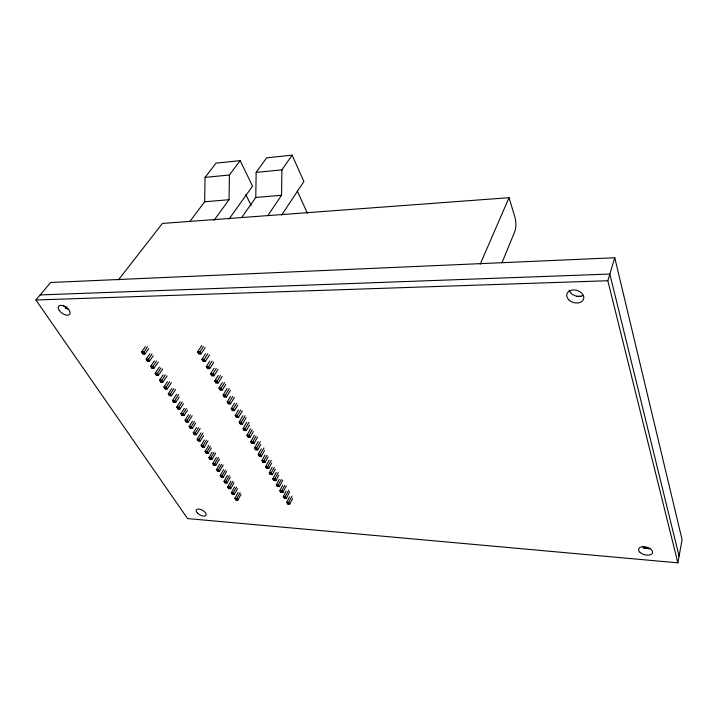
<?xml version="1.0" encoding="UTF-8"?>
<svg xmlns="http://www.w3.org/2000/svg" width="718" height="718" viewBox="0 0 718 718"><rect width="100%" height="100%" fill="white"/><g stroke="black" fill="none" stroke-linecap="round" stroke-linejoin="round"><path stroke-width="1.08" d="M241.733 217.491L255.787 197.459L256.146 172.392L266.638 157.834L292.127 155.16L303.885 181.51L281.653 215.086M267.868 215.553L281.564 195.278L281.914 169.87L292.127 155.16M189.938 221.332L204.657 201.776L205.043 177.391L216.037 163.148L240.171 160.617L252.539 186.168L229.132 218.954M213.973 220.399L229.033 199.712L229.41 175.004L240.171 160.617M677.855 562.84L682.1 539.73L614.77 257.753L50.655 282.488L35.9 299.989L187.551 518.575L677.855 562.84L607.832 280.729L614.77 257.753M148.725 348.643L144.973 353.992L142.837 353.992L147.477 346.659M153.239 355.796L149.523 361.145L147.396 361.145L152.001 353.83M158.31 361.971L154.02 368.226L151.902 368.208L156.47 360.93M162.708 368.962L158.472 375.218L156.353 375.191L160.895 367.939M167.061 375.873L162.869 382.138L160.76 382.102L165.266 374.877M171.36 382.712L167.222 388.968L165.113 388.932L169.583 381.734M175.614 389.47L171.521 395.735L169.421 395.681L173.855 388.51M179.24 397.045L175.775 402.412L173.684 402.358L178.665 394.317M501.918 262.797L514.725 231.734A10.77 3.761 87.3 0 0 514.815 216.755L509.017 197.692L162.412 223.442L118.389 279.93M205.231 347.503L201.04 353.938L198.76 353.938L203.436 346.372M183.404 403.66L179.976 409.027L177.893 408.964L182.264 401.847M480.189 264.233L509.017 197.692M209.548 354.88L205.402 361.325L203.131 361.316L207.771 353.777M187.524 410.193L184.131 415.569L182.058 415.498L186.393 408.398M213.811 362.177L209.71 368.621L207.457 368.603L212.052 361.091M192.164 415.767L188.251 422.031L186.177 421.96L190.485 414.887M218.021 369.384L213.973 375.828L211.72 375.801L216.289 368.325M292.531 498.588L289.767 504.108L287.667 503.946L286.724 502.358L289.516 496.847M292.073 496.084L287.667 503.946M289.623 491.893L286.356 498.337L284.247 498.184L283.305 496.578L286.123 491.067M288.69 490.295L284.247 498.184M286.213 486.059L282.91 492.503L280.801 492.36L279.841 490.735L282.686 485.224M195.637 423.055L192.316 428.431L190.252 428.341L194.524 421.304M284.795 485.368L280.801 492.36M282.766 480.162L279.428 486.616L277.31 486.472L276.34 484.838L279.221 479.31M281.33 479.453L277.31 486.472M222.185 376.501L218.182 382.954L215.938 382.927L220.471 375.469M278.799 475.128L275.909 480.656L273.782 480.521L272.804 478.87L276.197 472.426M278.315 472.552L273.782 480.521M274.303 467.436L270.219 474.499L269.232 472.839L272.167 467.31M275.281 469.105L272.355 474.634L270.219 474.499M271.718 463.02L268.756 468.549L266.611 468.423L265.615 466.736L269.079 460.292M271.216 460.409L266.611 468.423M268.11 456.863L265.121 462.401L262.967 462.275L261.962 460.57L264.969 455.041M200.169 428.484L196.337 434.758L194.282 434.668L198.527 427.65M267.114 455.158L262.967 462.275M241.069 494.226L237.882 500.069L235.899 499.916L234.912 498.364L238.116 492.539M263.964 447.996L259.288 456.065L258.265 454.341L261.307 448.813M240.099 492.683L235.899 499.916M264.466 450.644L261.442 456.181L259.288 456.065M225.73 384.471L222.347 390L220.112 389.955L224.599 382.532M260.787 444.352L257.726 449.89L255.563 449.782L254.531 448.041L258.121 441.588M237.523 488.59L234.301 494.433L232.309 494.289L231.313 492.727L234.553 486.894M260.275 441.687L255.563 449.782M236.536 487.028L232.309 494.289M233.933 482.9L230.684 488.743L228.683 488.599L227.678 487.028L230.945 481.186M257.582 437.074L253.975 443.536L251.803 443.428L250.753 441.669L254.378 435.216M232.937 481.32L228.683 488.599M256.03 436.23L251.803 443.428M230.307 477.147L227.023 482.999L225.021 482.855L224.007 481.266L227.31 475.424M253.301 431.563L250.178 437.1L247.997 437.011L246.938 435.225L250.609 428.772M229.311 475.549L225.021 482.855M252.26 429.777L247.997 437.011M225.362 470.209L221.323 477.057L220.291 475.442L223.63 469.599M226.655 471.34L223.334 477.183L221.323 477.057M249.496 425.056L246.337 430.603L244.147 430.513L243.079 428.709L246.786 422.256M203.571 435.638L200.322 441.014L198.276 440.915L203.023 433.026M223.181 465.058L219.591 471.313L217.581 471.188L216.54 469.563L219.636 464.205M248.966 422.337L244.147 430.513M230.361 390.502L226.457 396.964L224.231 396.91L229.248 388.591M221.647 464.322L217.581 471.188M246.175 417.562L242.451 424.024L240.252 423.943L239.175 422.121L242.926 415.668M219.448 459.125L215.822 465.381L213.802 465.264L212.752 463.613L216.396 457.366M245.116 415.74L240.252 423.943M218.416 457.474L213.802 465.264M242.289 410.911L238.52 417.373L236.312 417.302L235.226 415.453L238.475 409.924M214.099 452.358L209.979 459.269L208.92 457.608L212.079 452.25M240.674 409.987L236.312 417.302M215.678 453.121L212.007 459.385L209.979 459.269M211.334 447.96L208.157 453.327L206.12 453.22L205.043 451.541L208.767 445.286M237.82 405.114L234.544 410.651L232.336 410.579L231.232 408.721L234.517 403.184M210.275 446.273L206.12 453.22M236.725 403.247L232.336 410.579M208.005 440.942L204.262 447.206L202.216 447.099L201.13 445.402L204.361 440.035M234.391 397.386L230.523 403.848L228.306 403.785L227.184 401.901L230.514 396.372M206.398 440.134L202.216 447.099M232.731 396.417L228.306 403.785M200.986 432.945L197.181 439.201L198.276 440.915M227.032 388.555L223.101 395.008L224.231 396.91M196.472 427.569L193.178 432.927L194.282 434.668M222.374 382.506L218.963 388.025L220.112 389.955M192.469 421.224L189.139 426.591L190.252 428.341M218.227 375.442L214.781 380.971L215.938 382.927M188.421 414.816L185.047 420.183L186.177 421.96M214.036 368.307L210.553 373.827L211.72 375.801M184.329 408.336L180.918 413.703L182.058 415.498M209.8 361.082L206.272 366.602L207.457 368.603M180.182 401.793L176.736 407.151L177.893 408.964M205.51 353.777L201.938 359.287L203.131 361.316M176.583 394.272L172.517 400.527L173.684 402.358M201.767 345.466L197.549 351.892L198.76 353.938M171.764 388.474L168.245 393.832L169.421 395.681M167.482 381.698L163.919 387.056L165.113 388.932M163.157 374.85L159.549 380.208L160.76 382.102M159.387 367.033L155.133 373.279L156.353 375.191M154.352 360.921L150.663 366.27L151.902 368.208M149.874 353.83L146.14 359.179L147.396 361.145M145.341 346.668L141.572 352.008L142.837 353.992M65.67 308.614L67.025 306.936M205.043 177.391L229.41 175.004M256.146 172.392L281.914 169.87M204.657 201.776L229.033 199.712M255.787 197.459L281.564 195.278M40.163 294.927L609.851 274.061L679.084 556.154M35.9 299.989L607.832 280.729M576.572 296.471L580.88 296.354M643.274 548.13L649.772 548.687M245.744 194.461L251.165 205.492M297.27 190.925L307.439 213.327M649.844 548.552A7.171 3.976 14.9 0 1 642.906 546.91M583.106 295.421A8.67 6.3 16.3 0 1 569.141 290.162M68.722 309.503A6.803 3.635 35.6 0 1 63.408 305.312M143.708 351.999L141.572 352.008L142.981 353.409L144.973 353.992L143.708 351.999M199.828 351.892L197.549 351.892L199.021 353.337L201.04 353.938L199.828 351.892M148.276 359.179L146.14 359.179L147.549 360.571L149.523 361.145L148.276 359.179M204.208 359.296L201.938 359.287L203.4 360.723L205.402 361.325L204.208 359.296M152.79 366.279L150.663 366.27L152.063 367.652L154.02 368.226L152.79 366.279M208.525 366.62L206.272 366.602L207.726 368.029L209.71 368.621L208.525 366.62M157.251 373.297L155.133 373.279L156.524 374.652L158.472 375.218L157.251 373.297M212.806 373.854L210.553 373.827L211.998 375.245L213.973 375.828L212.806 373.854M161.667 380.235L159.549 380.208L160.94 381.572L162.869 382.138L161.667 380.235M217.024 380.998L214.781 380.971L216.226 382.38L218.182 382.954L217.024 380.998M166.029 387.092L163.919 387.056L165.302 388.42L167.222 388.968L166.029 387.092M221.207 388.07L218.963 388.025L220.399 389.434L222.347 390L221.207 388.07M170.337 393.877L168.245 393.832L169.61 395.187L171.521 395.735L170.337 393.877M225.326 395.053L223.101 395.008L224.528 396.399L226.457 396.964L225.326 395.053M174.609 400.581L172.517 400.527L173.882 401.883L175.775 402.412L174.609 400.581M229.41 401.954L227.184 401.901L228.602 403.292L230.523 403.848L229.41 401.954M178.827 407.214L176.736 407.151L178.1 408.497L179.976 409.027L178.827 407.214M233.44 408.784L231.232 408.721L232.641 410.104L234.544 410.651L233.44 408.784M182.991 413.774L180.918 413.703L182.264 415.04L184.131 415.569L182.991 413.774M237.425 415.525L235.226 415.453L236.626 416.835L238.52 417.373L237.425 415.525M187.12 420.254L185.047 420.183L186.393 421.511L188.251 422.031L187.12 420.254M241.374 422.202L239.175 422.121L240.566 423.494L242.451 424.024L241.374 422.202M191.203 426.671L189.139 426.591L190.476 427.919L192.316 428.431L191.203 426.671M245.269 428.799L243.079 428.709L244.461 430.073L246.337 430.603L245.269 428.799M195.233 433.017L193.178 432.927L194.506 434.246L196.337 434.758L195.233 433.017M249.119 435.314L246.938 435.225L248.32 436.58L250.178 437.1L249.119 435.314M199.227 439.29L197.181 439.201L198.5 440.511L200.322 441.014L199.227 439.29M252.933 441.767L250.753 441.669L252.126 443.024L253.975 443.536L252.933 441.767M203.176 445.501L201.13 445.402L202.449 446.713L204.262 447.206L203.176 445.501M256.703 448.149L254.531 448.041L255.895 449.387L257.726 449.89L256.703 448.149M207.089 451.649L205.043 451.541L206.362 452.843L208.157 453.327L207.089 451.649M260.428 454.449L258.265 454.341L259.629 455.679L261.442 456.181L260.428 454.449M210.948 457.725L208.92 457.608L210.221 458.91L212.007 459.385L210.948 457.725M264.116 460.696L261.962 460.57L263.318 461.907L265.121 462.401L264.116 460.696M214.772 463.738L212.752 463.613L214.054 464.905L215.822 465.381L214.772 463.738M267.76 466.862L265.615 466.736L266.961 468.064L268.756 468.549L267.76 466.862M218.559 469.689L216.54 469.563L217.832 470.846L219.591 471.313L218.559 469.689M271.368 472.965L269.232 472.839L270.569 474.158L272.355 474.634L271.368 472.965M222.302 475.576L220.291 475.442L221.584 476.725L223.334 477.183L222.302 475.576M274.931 479.005L272.804 478.87L274.132 480.18L275.909 480.656L274.931 479.005M226.008 481.401L224.007 481.266L225.29 482.532L227.023 482.999L226.008 481.401M278.458 484.982L276.34 484.838L277.669 486.14L279.428 486.616L278.458 484.982M229.679 487.163L227.678 487.028L228.952 488.294L230.684 488.743L229.679 487.163M281.95 490.888L279.841 490.735L281.16 492.045L282.91 492.503L281.95 490.888M233.305 492.871L231.313 492.727L232.587 493.984L234.301 494.433L233.305 492.871M285.405 496.739L283.305 496.578L284.615 497.879L286.356 498.337L285.405 496.739M236.904 498.525L234.912 498.364L236.177 499.62L237.882 500.069L236.904 498.525M288.824 502.519L286.724 502.358L288.035 503.65L289.767 504.108L288.824 502.519M640.133 552.492A7.207 3.958 15 0 0 652.159 553.569A7.207 3.958 15 0 0 644.45 546.712A7.207 3.958 15 0 0 640.133 552.492M568.898 299.9A8.724 6.3 16.4 0 0 583.402 299.577A8.724 6.3 16.4 0 0 573.529 289.955A8.724 6.3 16.4 0 0 568.898 299.9M197.45 513.092A5.582 2.657 28.4 0 0 206.021 515.336A5.582 2.657 28.4 0 0 200.062 509.286A5.582 2.657 28.4 0 0 197.45 513.092M59.217 310.382A6.839 3.626 35.5 0 0 69.502 314.502A6.839 3.626 35.5 0 0 63.74 305.931A6.839 3.626 35.5 0 0 59.217 310.382"/></g></svg>
